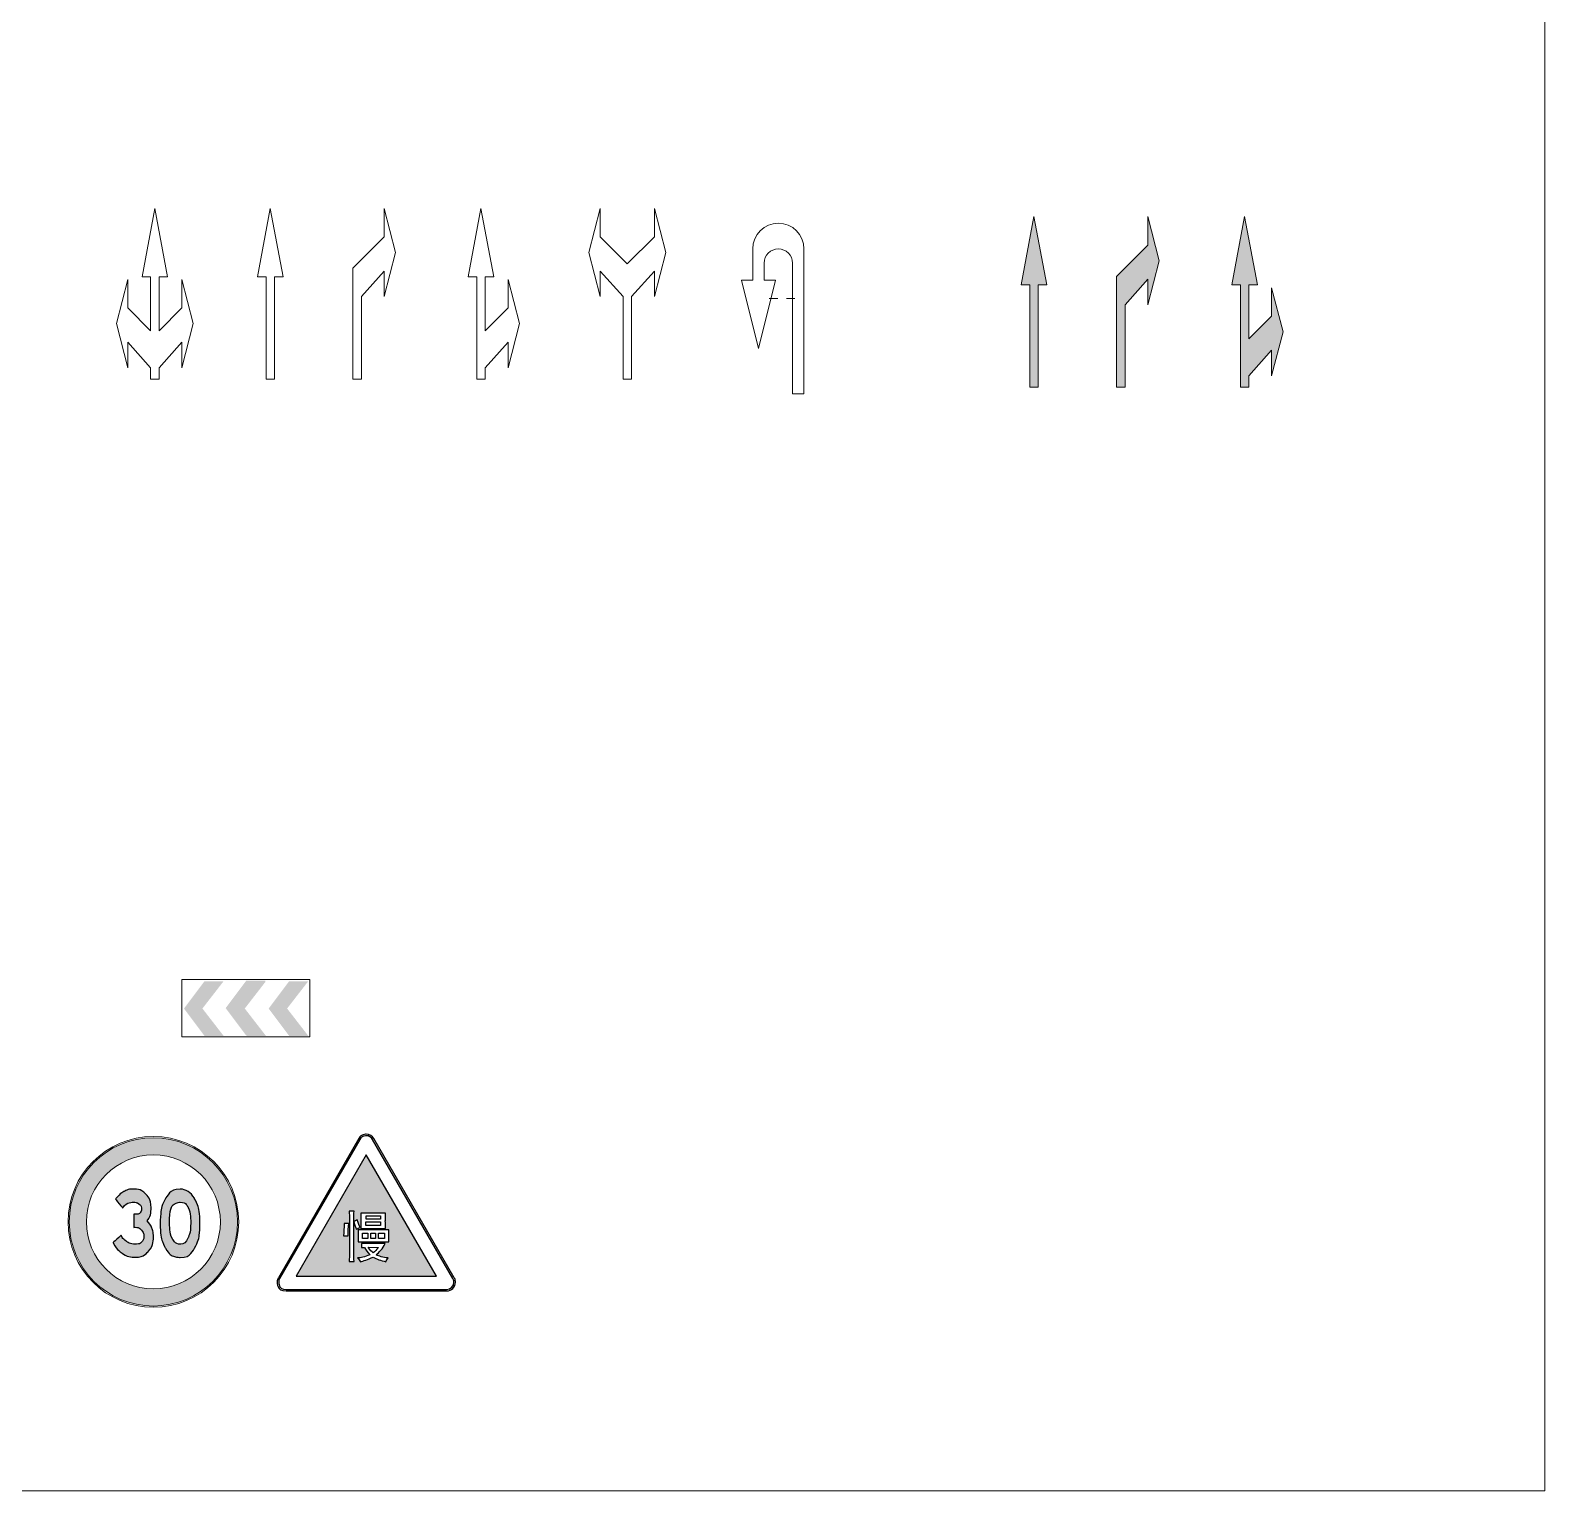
# Model space of a CAD drawing. Header units: millimetres. Extents: x 1182829 to 1183704, y -71582 to -71209.
# Drawn here: x 1182859.35 to 1182885.96, y -71572.09 to -71546.43 of the extents above; entities that cross this region are included whole.
import ezdxf

# ---------------------------------------------------------------- set-up
doc = ezdxf.new("R2010")
doc.units = ezdxf.units.MM
doc.layers.get('0').update_dxf_attribs({"lineweight": 9})
doc.layers.add('layer 1', color=7, linetype='Continuous')

msp = doc.modelspace()

# ---------------------------------------------------------------- hatches: boundary and pattern name
for color, points in [(0, [(1182877.057, -71550.901), (1182877.207, -71550.901), (1182876.982, -71549.701), (1182876.757, -71550.901), (1182876.907, -71550.901), (1182876.907, -71552.701), (1182877.057, -71552.701)]), (0, [(1182879.184, -71550.476), (1182878.984, -71549.701), (1182878.984, -71550.201), (1182878.434, -71550.751), (1182878.434, -71550.901), (1182878.434, -71551.051), (1182878.434, -71551.201), (1182878.434, -71551.351), (1182878.434, -71552.701), (1182878.584, -71552.701), (1182878.584, -71551.251), (1182878.984, -71550.801), (1182878.984, -71551.251)]), (0, [(1182880.684, -71549.701), (1182880.459, -71550.901), (1182880.609, -71550.901), (1182880.609, -71552.701), (1182880.759, -71552.701), (1182880.759, -71552.501), (1182881.159, -71552.05), (1182881.159, -71552.5), (1182881.359, -71551.725), (1182881.159, -71550.95), (1182881.159, -71551.45), (1182880.759, -71551.85), (1182880.759, -71550.901), (1182880.909, -71550.901)]), (5, [(1182862.743, -71563.138), (1182862.371, -71563.618), (1182862.743, -71564.098), (1182862.407, -71564.098), (1182862.047, -71563.618), (1182862.407, -71563.138)]), (5, [(1182863.139, -71564.091), (1182863.475, -71564.091), (1182863.103, -71563.611), (1182863.475, -71563.131), (1182863.139, -71563.131), (1182862.779, -71563.611)]), (5, [(1182863.151, -71564.098), (1182863.487, -71564.098), (1182863.115, -71563.618), (1182863.487, -71563.138), (1182863.151, -71563.138), (1182862.791, -71563.618)]), (5, [(1182863.895, -71564.098), (1182864.231, -71564.098), (1182863.859, -71563.618), (1182864.231, -71563.138), (1182863.895, -71563.138), (1182863.535, -71563.618)])]:
    msp.add_hatch(color=color).paths.add_polyline_path(points)
h = msp.add_hatch(color=1)
h.paths.add_polyline_path([(1182860.031, -71567.368, 1), (1182862.986, -71567.368, 1)])
h.paths.add_polyline_path([(1182860.331, -71567.368, -1), (1182862.686, -71567.368, -1)], flags=16)
h = msp.add_hatch(color=2)
edge = h.paths.add_edge_path()
edge.add_spline(control_points=[(1182866.483, -71568.323), (1182866.483, -71568.323), (1182865.251, -71566.189), (1182865.251, -71566.189)], knot_values=[0.333333, 0.333333, 0.333333, 0.333333, 0.666667, 0.666667, 0.666667, 0.666667], degree=3, periodic=0)
edge.add_spline(control_points=[(1182865.251, -71566.189), (1182865.251, -71566.189), (1182864.019, -71568.323), (1182864.019, -71568.323)], knot_values=[0.666667, 0.666667, 0.666667, 0.666667, 1, 1, 1, 1], degree=3, periodic=0)
edge.add_spline(control_points=[(1182864.019, -71568.323), (1182864.019, -71568.323), (1182866.483, -71568.323), (1182866.483, -71568.323)], knot_values=[0, 0, 0, 0, 0.333333, 0.333333, 0.333333, 0.333333], degree=3, periodic=0)
edge = h.paths.add_edge_path(flags=16)
edge.add_spline(control_points=[(1182864.85, -71567.61), (1182864.868, -71567.61), (1182864.908, -71567.61), (1182864.931, -71567.61)], knot_values=[0.75, 0.75, 0.75, 0.75, 1, 1, 1, 1], degree=3, periodic=0)
edge.add_spline(control_points=[(1182864.931, -71567.61), (1182864.931, -71567.537), (1182864.935, -71567.465), (1182864.942, -71567.394)], knot_values=[0, 0, 0, 0, 0.25, 0.25, 0.25, 0.25], degree=3, periodic=0)
edge.add_spline(control_points=[(1182864.942, -71567.394), (1182864.921, -71567.394), (1182864.882, -71567.394), (1182864.864, -71567.394)], knot_values=[0.25, 0.25, 0.25, 0.25, 0.5, 0.5, 0.5, 0.5], degree=3, periodic=0)
edge.add_spline(control_points=[(1182864.864, -71567.394), (1182864.861, -71567.473), (1182864.857, -71567.544), (1182864.85, -71567.61)], knot_values=[0.5, 0.5, 0.5, 0.5, 0.75, 0.75, 0.75, 0.75], degree=3, periodic=0)
edge = h.paths.add_edge_path(flags=16)
edge.add_spline(control_points=[(1182865.036, -71567.182), (1182865.036, -71567.182), (1182864.951, -71567.182), (1182864.951, -71567.182)], knot_values=[0.875, 0.875, 0.875, 0.875, 1, 1, 1, 1], degree=3, periodic=0)
edge.add_spline(control_points=[(1182864.951, -71567.182), (1182864.953, -71567.224), (1182864.954, -71567.271), (1182864.954, -71567.323)], knot_values=[0, 0, 0, 0, 0.125, 0.125, 0.125, 0.125], degree=3, periodic=0)
edge.add_spline(control_points=[(1182864.954, -71567.323), (1182864.954, -71567.323), (1182864.954, -71567.904), (1182864.954, -71567.904)], knot_values=[0.125, 0.125, 0.125, 0.125, 0.25, 0.25, 0.25, 0.25], degree=3, periodic=0)
edge.add_spline(control_points=[(1182864.954, -71567.904), (1182864.954, -71567.959), (1182864.953, -71568.013), (1182864.951, -71568.065)], knot_values=[0.25, 0.25, 0.25, 0.25, 0.375, 0.375, 0.375, 0.375], degree=3, periodic=0)
edge.add_spline(control_points=[(1182864.951, -71568.065), (1182864.951, -71568.065), (1182865.036, -71568.065), (1182865.036, -71568.065)], knot_values=[0.375, 0.375, 0.375, 0.375, 0.5, 0.5, 0.5, 0.5], degree=3, periodic=0)
edge.add_spline(control_points=[(1182865.036, -71568.065), (1182865.033, -71568.013), (1182865.032, -71567.959), (1182865.032, -71567.904)], knot_values=[0.5, 0.5, 0.5, 0.5, 0.625, 0.625, 0.625, 0.625], degree=3, periodic=0)
edge.add_spline(control_points=[(1182865.032, -71567.904), (1182865.032, -71567.904), (1182865.032, -71567.312), (1182865.032, -71567.312)], knot_values=[0.625, 0.625, 0.625, 0.625, 0.75, 0.75, 0.75, 0.75], degree=3, periodic=0)
edge.add_spline(control_points=[(1182865.032, -71567.312), (1182865.032, -71567.27), (1182865.033, -71567.227), (1182865.036, -71567.182)], knot_values=[0.75, 0.75, 0.75, 0.75, 0.875, 0.875, 0.875, 0.875], degree=3, periodic=0)
edge = h.paths.add_edge_path(flags=16)
edge.add_spline(control_points=[(1182865.091, -71567.331), (1182865.075, -71567.342), (1182865.045, -71567.354), (1182865.029, -71567.364)], knot_values=[0.75, 0.75, 0.75, 0.75, 1, 1, 1, 1], degree=3, periodic=0)
edge.add_spline(control_points=[(1182865.029, -71567.364), (1182865.052, -71567.425), (1182865.067, -71567.469), (1182865.074, -71567.498)], knot_values=[0, 0, 0, 0, 0.25, 0.25, 0.25, 0.25], degree=3, periodic=0)
edge.add_spline(control_points=[(1182865.074, -71567.498), (1182865.092, -71567.485), (1182865.124, -71567.474), (1182865.142, -71567.469)], knot_values=[0.25, 0.25, 0.25, 0.25, 0.5, 0.5, 0.5, 0.5], degree=3, periodic=0)
edge.add_spline(control_points=[(1182865.142, -71567.469), (1182865.131, -71567.442), (1182865.114, -71567.397), (1182865.091, -71567.331)], knot_values=[0.5, 0.5, 0.5, 0.5, 0.75, 0.75, 0.75, 0.75], degree=3, periodic=0)
edge = h.paths.add_edge_path(flags=16)
edge.add_spline(control_points=[(1182865.589, -71567.214), (1182865.589, -71567.214), (1182865.153, -71567.214), (1182865.153, -71567.214)], knot_values=[0.833333, 0.833333, 0.833333, 0.833333, 1, 1, 1, 1], degree=3, periodic=0)
edge.add_spline(control_points=[(1182865.153, -71567.214), (1182865.155, -71567.258), (1182865.156, -71567.299), (1182865.156, -71567.337), (1182865.156, -71567.337), (1182865.156, -71567.375), (1182865.155, -71567.437), (1182865.153, -71567.484)], knot_values=[0, 0, 0, 0, 0.166667, 0.166667, 0.166667, 0.166667, 0.333333, 0.333333, 0.333333, 0.333333], degree=3, periodic=0)
edge.add_spline(control_points=[(1182865.153, -71567.484), (1182865.153, -71567.484), (1182865.589, -71567.484), (1182865.589, -71567.484)], knot_values=[0.333333, 0.333333, 0.333333, 0.333333, 0.5, 0.5, 0.5, 0.5], degree=3, periodic=0)
edge.add_spline(control_points=[(1182865.589, -71567.484), (1182865.586, -71567.44), (1182865.585, -71567.382), (1182865.585, -71567.351), (1182865.585, -71567.351), (1182865.585, -71567.319), (1182865.586, -71567.274), (1182865.589, -71567.214)], knot_values=[0.5, 0.5, 0.5, 0.5, 0.666667, 0.666667, 0.666667, 0.666667, 0.833333, 0.833333, 0.833333, 0.833333], degree=3, periodic=0)
edge = h.paths.add_edge_path(flags=16)
edge.add_spline(control_points=[(1182865.647, -71567.507), (1182865.647, -71567.507), (1182865.107, -71567.507), (1182865.107, -71567.507)], knot_values=[0.5, 0.5, 0.5, 0.5, 0.666667, 0.666667, 0.666667, 0.666667], degree=3, periodic=0)
edge.add_spline(control_points=[(1182865.107, -71567.507), (1182865.109, -71567.538), (1182865.11, -71567.582), (1182865.11, -71567.612), (1182865.11, -71567.612), (1182865.11, -71567.642), (1182865.109, -71567.689), (1182865.107, -71567.72)], knot_values=[0.666667, 0.666667, 0.666667, 0.666667, 0.833333, 0.833333, 0.833333, 0.833333, 1, 1, 1, 1], degree=3, periodic=0)
edge.add_spline(control_points=[(1182865.107, -71567.72), (1182865.107, -71567.72), (1182865.647, -71567.72), (1182865.647, -71567.72)], knot_values=[0, 0, 0, 0, 0.166667, 0.166667, 0.166667, 0.166667], degree=3, periodic=0)
edge.add_spline(control_points=[(1182865.647, -71567.72), (1182865.645, -71567.691), (1182865.644, -71567.645), (1182865.644, -71567.614), (1182865.644, -71567.614), (1182865.644, -71567.582), (1182865.645, -71567.538), (1182865.647, -71567.507)], knot_values=[0.166667, 0.166667, 0.166667, 0.166667, 0.333333, 0.333333, 0.333333, 0.333333, 0.5, 0.5, 0.5, 0.5], degree=3, periodic=0)
edge = h.paths.add_edge_path(flags=16)
edge.add_spline(control_points=[(1182865.634, -71568.002), (1182865.54, -71567.992), (1182865.472, -71567.972), (1182865.424, -71567.948)], knot_values=[0.375, 0.375, 0.375, 0.375, 0.4375, 0.4375, 0.4375, 0.4375], degree=3, periodic=0)
edge.add_spline(control_points=[(1182865.424, -71567.948), (1182865.475, -71567.909), (1182865.538, -71567.834), (1182865.584, -71567.75)], knot_values=[0.4375, 0.4375, 0.4375, 0.4375, 0.5, 0.5, 0.5, 0.5], degree=3, periodic=0)
edge.add_spline(control_points=[(1182865.584, -71567.75), (1182865.584, -71567.75), (1182865.287, -71567.75), (1182865.287, -71567.75)], knot_values=[0.5, 0.5, 0.5, 0.5, 0.5625, 0.5625, 0.5625, 0.5625], degree=3, periodic=0)
edge.add_spline(control_points=[(1182865.287, -71567.75), (1182865.248, -71567.75), (1182865.208, -71567.749), (1182865.166, -71567.746)], knot_values=[0.5625, 0.5625, 0.5625, 0.5625, 0.625, 0.625, 0.625, 0.625], degree=3, periodic=0)
edge.add_spline(control_points=[(1182865.166, -71567.746), (1182865.166, -71567.746), (1182865.166, -71567.818), (1182865.166, -71567.818)], knot_values=[0.625, 0.625, 0.625, 0.625, 0.6875, 0.6875, 0.6875, 0.6875], degree=3, periodic=0)
edge.add_spline(control_points=[(1182865.166, -71567.818), (1182865.184, -71567.817), (1182865.201, -71567.816), (1182865.219, -71567.815)], knot_values=[0.6875, 0.6875, 0.6875, 0.6875, 0.714025, 0.714025, 0.714025, 0.714025], degree=3, periodic=0)
edge.add_spline(control_points=[(1182865.219, -71567.815), (1182865.24, -71567.862), (1182865.274, -71567.902), (1182865.315, -71567.944)], knot_values=[0.000484, 0.000484, 0.000484, 0.000484, 0.0625, 0.0625, 0.0625, 0.0625], degree=3, periodic=0)
edge.add_spline(control_points=[(1182865.315, -71567.944), (1182865.218, -71567.983), (1182865.15, -71568.005), (1182865.098, -71568.002)], knot_values=[0.0625, 0.0625, 0.0625, 0.0625, 0.125, 0.125, 0.125, 0.125], degree=3, periodic=0)
edge.add_spline(control_points=[(1182865.098, -71568.002), (1182865.12, -71568.026), (1182865.136, -71568.048), (1182865.146, -71568.069)], knot_values=[0.125, 0.125, 0.125, 0.125, 0.1875, 0.1875, 0.1875, 0.1875], degree=3, periodic=0)
edge.add_spline(control_points=[(1182865.146, -71568.069), (1182865.201, -71568.056), (1182865.275, -71568.028), (1182865.369, -71567.987)], knot_values=[0.1875, 0.1875, 0.1875, 0.1875, 0.25, 0.25, 0.25, 0.25], degree=3, periodic=0)
edge.add_spline(control_points=[(1182865.369, -71567.987), (1182865.431, -71568.021), (1182865.507, -71568.048), (1182865.596, -71568.069)], knot_values=[0.25, 0.25, 0.25, 0.25, 0.3125, 0.3125, 0.3125, 0.3125], degree=3, periodic=0)
edge.add_spline(control_points=[(1182865.596, -71568.069), (1182865.603, -71568.045), (1182865.616, -71568.023), (1182865.634, -71568.002)], knot_values=[0.3125, 0.3125, 0.3125, 0.3125, 0.375, 0.375, 0.375, 0.375], degree=3, periodic=0)
h = msp.add_hatch(color=256)
edge = h.paths.add_edge_path(flags=16)
edge.add_spline(control_points=[(1182861.99, -71567.76), (1182862.042, -71567.76), (1182862.084, -71567.725), (1182862.116, -71567.656), (1182862.116, -71567.656), (1182862.149, -71567.587), (1182862.165, -71567.494), (1182862.165, -71567.377), (1182862.165, -71567.377), (1182862.165, -71567.26), (1182862.15, -71567.172), (1182862.121, -71567.112), (1182862.121, -71567.112), (1182862.091, -71567.053), (1182862.044, -71567.023), (1182861.981, -71567.023), (1182861.981, -71567.023), (1182861.856, -71567.023), (1182861.794, -71567.147), (1182861.794, -71567.395), (1182861.794, -71567.395), (1182861.794, -71567.513), (1182861.81, -71567.603), (1182861.844, -71567.666), (1182861.844, -71567.666), (1182861.878, -71567.729), (1182861.927, -71567.76), (1182861.99, -71567.76)], knot_values=[0, 0, 0, 0, 0.142857, 0.142857, 0.142857, 0.142857, 0.285714, 0.285714, 0.285714, 0.285714, 0.428571, 0.428571, 0.428571, 0.428571, 0.571429, 0.571429, 0.571429, 0.571429, 0.714286, 0.714286, 0.714286, 0.714286, 0.857143, 0.857143, 0.857143, 0.857143, 1, 1, 1, 1], degree=3, periodic=0)
edge = h.paths.add_edge_path()
edge.add_spline(control_points=[(1182861.982, -71566.792), (1182862.081, -71566.792), (1182862.163, -71566.845), (1182862.229, -71566.953), (1182862.229, -71566.953), (1182862.294, -71567.061), (1182862.327, -71567.207), (1182862.327, -71567.392), (1182862.327, -71567.392), (1182862.327, -71567.576), (1182862.296, -71567.722), (1182862.234, -71567.83), (1182862.234, -71567.83), (1182862.172, -71567.938), (1182862.088, -71567.992), (1182861.98, -71567.992), (1182861.98, -71567.992), (1182861.872, -71567.992), (1182861.787, -71567.938), (1182861.724, -71567.832), (1182861.724, -71567.832), (1182861.661, -71567.725), (1182861.63, -71567.579), (1182861.63, -71567.394), (1182861.63, -71567.394), (1182861.63, -71567.209), (1182861.661, -71567.063), (1182861.724, -71566.954), (1182861.724, -71566.954), (1182861.787, -71566.846), (1182861.873, -71566.792), (1182861.982, -71566.792)], knot_values=[0, 0, 0, 0, 0.125, 0.125, 0.125, 0.125, 0.25, 0.25, 0.25, 0.25, 0.375, 0.375, 0.375, 0.375, 0.5, 0.5, 0.5, 0.5, 0.625, 0.625, 0.625, 0.625, 0.75, 0.75, 0.75, 0.75, 0.875, 0.875, 0.875, 0.875, 1, 1, 1, 1], degree=3, periodic=0)
edge = h.paths.add_edge_path()
edge.add_spline(control_points=[(1182861.4, -71567.349), (1182861.437, -71567.388), (1182861.465, -71567.431), (1182861.483, -71567.477), (1182861.483, -71567.477), (1182861.501, -71567.524), (1182861.51, -71567.579), (1182861.51, -71567.645), (1182861.51, -71567.645), (1182861.51, -71567.738), (1182861.48, -71567.818), (1182861.42, -71567.887), (1182861.42, -71567.887), (1182861.36, -71567.956), (1182861.281, -71567.99), (1182861.183, -71567.99), (1182861.183, -71567.99), (1182861.108, -71567.99), (1182861.036, -71567.967), (1182860.967, -71567.922), (1182860.967, -71567.922), (1182860.899, -71567.877), (1182860.843, -71567.815), (1182860.8, -71567.735), (1182860.8, -71567.735), (1182860.8, -71567.735), (1182860.941, -71567.602), (1182860.941, -71567.602), (1182860.941, -71567.602), (1182860.959, -71567.644), (1182860.992, -71567.68), (1182861.038, -71567.712), (1182861.038, -71567.712), (1182861.085, -71567.743), (1182861.137, -71567.759), (1182861.195, -71567.759), (1182861.195, -71567.759), (1182861.252, -71567.759), (1182861.292, -71567.744), (1182861.312, -71567.714), (1182861.312, -71567.714), (1182861.333, -71567.685), (1182861.343, -71567.655), (1182861.343, -71567.623), (1182861.343, -71567.623), (1182861.343, -71567.584), (1182861.328, -71567.547), (1182861.3, -71567.513), (1182861.3, -71567.513), (1182861.271, -71567.479), (1182861.235, -71567.463), (1182861.192, -71567.463), (1182861.192, -71567.463), (1182861.183, -71567.463), (1182861.174, -71567.463), (1182861.165, -71567.464), (1182861.165, -71567.464), (1182861.165, -71567.464), (1182861.165, -71567.231), (1182861.165, -71567.231), (1182861.165, -71567.231), (1182861.165, -71567.231), (1182861.237, -71567.231), (1182861.237, -71567.231), (1182861.237, -71567.231), (1182861.253, -71567.231), (1182861.267, -71567.221), (1182861.281, -71567.202), (1182861.281, -71567.202), (1182861.294, -71567.182), (1182861.3, -71567.158), (1182861.3, -71567.128), (1182861.3, -71567.128), (1182861.3, -71567.099), (1182861.287, -71567.074), (1182861.261, -71567.054), (1182861.261, -71567.054), (1182861.235, -71567.033), (1182861.201, -71567.023), (1182861.159, -71567.023), (1182861.159, -71567.023), (1182861.08, -71567.023), (1182861.017, -71567.056), (1182860.97, -71567.121), (1182860.97, -71567.121), (1182860.97, -71567.121), (1182860.844, -71566.97), (1182860.844, -71566.97), (1182860.844, -71566.97), (1182860.886, -71566.912), (1182860.935, -71566.867), (1182860.99, -71566.836), (1182860.99, -71566.836), (1182861.045, -71566.805), (1182861.102, -71566.79), (1182861.161, -71566.79), (1182861.161, -71566.79), (1182861.249, -71566.79), (1182861.322, -71566.822), (1182861.381, -71566.885), (1182861.381, -71566.885), (1182861.44, -71566.948), (1182861.469, -71567.028), (1182861.469, -71567.122), (1182861.469, -71567.122), (1182861.469, -71567.217), (1182861.446, -71567.293), (1182861.4, -71567.349)], knot_values=[0, 0, 0, 0, 0.037037, 0.037037, 0.037037, 0.037037, 0.074074, 0.074074, 0.074074, 0.074074, 0.111111, 0.111111, 0.111111, 0.111111, 0.148148, 0.148148, 0.148148, 0.148148, 0.185185, 0.185185, 0.185185, 0.185185, 0.222222, 0.222222, 0.222222, 0.222222, 0.259259, 0.259259, 0.259259, 0.259259, 0.296296, 0.296296, 0.296296, 0.296296, 0.333333, 0.333333, 0.333333, 0.333333, 0.37037, 0.37037, 0.37037, 0.37037, 0.407407, 0.407407, 0.407407, 0.407407, 0.444444, 0.444444, 0.444444, 0.444444, 0.481481, 0.481481, 0.481481, 0.481481, 0.518519, 0.518519, 0.518519, 0.518519, 0.555556, 0.555556, 0.555556, 0.555556, 0.592593, 0.592593, 0.592593, 0.592593, 0.62963, 0.62963, 0.62963, 0.62963, 0.666667, 0.666667, 0.666667, 0.666667, 0.703704, 0.703704, 0.703704, 0.703704, 0.740741, 0.740741, 0.740741, 0.740741, 0.777778, 0.777778, 0.777778, 0.777778, 0.814815, 0.814815, 0.814815, 0.814815, 0.851852, 0.851852, 0.851852, 0.851852, 0.888889, 0.888889, 0.888889, 0.888889, 0.925926, 0.925926, 0.925926, 0.925926, 0.962963, 0.962963, 0.962963, 0.962963, 1, 1, 1, 1], degree=3, periodic=0)

# ---------------------------------------------------------------- linework, layer by layer
msp.add_line((1182865.29, -71567.814), (1182865.283, -71567.814))
for points in [[(1182828.832, -71520.76), (1182885.957, -71520.76), (1182885.957, -71572.092), (1182828.832, -71572.092)], [(1182861.46, -71552.557), (1182861.46, -71552.357), (1182861.06, -71551.906), (1182861.06, -71552.356), (1182860.86, -71551.581), (1182861.06, -71550.806), (1182861.06, -71551.306), (1182861.46, -71551.706), (1182861.46, -71550.757), (1182861.31, -71550.757), (1182861.535, -71549.557), (1182861.535, -71549.557), (1182861.535, -71549.557), (1182861.76, -71550.757), (1182861.61, -71550.757), (1182861.61, -71551.706), (1182862.01, -71551.306), (1182862.01, -71550.806), (1182862.21, -71551.581), (1182862.01, -71552.356), (1182862.01, -71551.906), (1182861.61, -71552.357), (1182861.61, -71552.557)], [(1182863.339, -71550.757), (1182863.564, -71549.557), (1182863.789, -71550.757), (1182863.639, -71550.757), (1182863.639, -71552.557), (1182863.489, -71552.557), (1182863.489, -71550.757)], [(1182869.912, -71552.557), (1182869.912, -71551.107), (1182870.312, -71550.657), (1182870.312, -71551.107), (1182870.512, -71550.332), (1182870.312, -71549.557), (1182870.312, -71550.057), (1182869.837, -71550.532), (1182869.362, -71550.057), (1182869.362, -71549.557), (1182869.162, -71550.332), (1182869.362, -71551.107), (1182869.362, -71550.657), (1182869.762, -71551.107), (1182869.762, -71552.557)], [(1182876.757, -71550.901), (1182876.982, -71549.701), (1182877.207, -71550.901), (1182877.057, -71550.901), (1182877.057, -71552.701), (1182876.907, -71552.701), (1182876.907, -71550.901)], [(1182865.016, -71550.757), (1182865.016, -71550.607)], [(1182878.434, -71550.901), (1182878.434, -71550.751)]]:
    msp.add_lwpolyline(points, close=True)
for points in [[(1182865.566, -71549.557), (1182865.566, -71550.057), (1182865.016, -71550.607), (1182865.016, -71551.207), (1182865.016, -71552.557), (1182865.166, -71552.557), (1182865.166, -71551.107), (1182865.566, -71550.657), (1182865.566, -71551.107), (1182865.766, -71550.332), (1182865.566, -71549.557), (1182865.566, -71550.057)], [(1182867.741, -71552.356), (1182867.741, -71551.906), (1182867.741, -71552.356), (1182867.941, -71551.581), (1182867.741, -71550.806), (1182867.741, -71551.306), (1182867.341, -71551.706), (1182867.341, -71550.757), (1182867.491, -71550.757), (1182867.266, -71549.557), (1182867.041, -71550.757), (1182867.191, -71550.757), (1182867.191, -71552.557), (1182867.341, -71552.557), (1182867.341, -71552.357), (1182867.741, -71551.906)], [(1182878.984, -71549.701), (1182878.984, -71550.201), (1182878.434, -71550.751), (1182878.434, -71551.351), (1182878.434, -71552.701), (1182878.584, -71552.701), (1182878.584, -71551.251), (1182878.984, -71550.801), (1182878.984, -71551.251), (1182879.184, -71550.476), (1182878.984, -71549.701), (1182878.984, -71550.201)], [(1182881.159, -71552.5), (1182881.159, -71552.05), (1182881.159, -71552.5), (1182881.359, -71551.725), (1182881.159, -71550.95), (1182881.159, -71551.45), (1182880.759, -71551.85), (1182880.759, -71550.901), (1182880.909, -71550.901), (1182880.684, -71549.701), (1182880.459, -71550.901), (1182880.609, -71550.901), (1182880.609, -71552.701), (1182880.759, -71552.701), (1182880.759, -71552.501), (1182881.159, -71552.05)], [(1182865.566, -71550.657), (1182865.566, -71551.107)], [(1182863.339, -71550.757), (1182863.489, -71550.757)], [(1182863.639, -71550.757), (1182863.789, -71550.757)], [(1182865.016, -71550.757), (1182865.016, -71550.907), (1182865.016, -71551.057)], [(1182867.041, -71550.757), (1182867.191, -71550.757)], [(1182867.341, -71550.757), (1182867.491, -71550.757)], [(1182867.741, -71550.806), (1182867.741, -71551.306)], [(1182878.434, -71550.901), (1182878.434, -71551.051), (1182878.434, -71551.201)], [(1182878.984, -71550.801), (1182878.984, -71551.251)], [(1182880.459, -71550.901), (1182880.609, -71550.901)], [(1182880.759, -71550.901), (1182880.909, -71550.901)], [(1182881.159, -71550.95), (1182881.159, -71551.45)], [(1182872.332, -71551.14), (1182872.482, -71551.14)], [(1182872.632, -71551.14), (1182872.782, -71551.14)]]:
    msp.add_lwpolyline(points)
msp.add_lwpolyline([(1182872.041, -71550.268, -1), (1182872.941, -71550.268), (1182872.941, -71552.818), (1182872.741, -71552.818), (1182872.741, -71550.518, 1), (1182872.241, -71550.518), (1182872.241, -71550.818), (1182872.441, -71550.818), (1182872.141, -71552.018), (1182871.841, -71550.818), (1182872.041, -71550.818)], format="xyb", close=True)
at = {"color": 0}
msp.add_lwpolyline([(1182864.259, -71563.109), (1182862.009, -71563.109), (1182862.009, -71564.117), (1182864.259, -71564.117)], close=True, dxfattribs=at)
msp.add_circle((1182861.509, -71567.368), 1.5)
at = {"color": 1}
for radius in [1.478, 1.177]:
    msp.add_circle((1182861.509, -71567.368), radius, dxfattribs=at)
at = {"layer": 'layer 1'}
for points in [[(1182865.117, -71565.905), (1182865.117, -71565.905), (1182863.706, -71568.349), (1182863.706, -71568.349)], [(1182866.796, -71568.349), (1182866.796, -71568.349), (1182865.385, -71565.905), (1182865.385, -71565.905)], [(1182865.139, -71565.918), (1182865.139, -71565.918), (1182863.728, -71568.362), (1182863.728, -71568.362)], [(1182866.774, -71568.362), (1182866.774, -71568.362), (1182865.362, -71565.918), (1182865.362, -71565.918)], [(1182865.251, -71566.189), (1182865.251, -71566.189), (1182864.019, -71568.323), (1182864.019, -71568.323)], [(1182866.483, -71568.323), (1182866.483, -71568.323), (1182865.251, -71566.189), (1182865.251, -71566.189)], [(1182864.951, -71567.182), (1182864.953, -71567.224), (1182864.954, -71567.271), (1182864.954, -71567.323)], [(1182865.036, -71567.182), (1182865.036, -71567.182), (1182864.951, -71567.182), (1182864.951, -71567.182)], [(1182865.032, -71567.312), (1182865.032, -71567.27), (1182865.033, -71567.227), (1182865.036, -71567.182)], [(1182865.589, -71567.214), (1182865.589, -71567.214), (1182865.153, -71567.214), (1182865.153, -71567.214)], [(1182864.864, -71567.394), (1182864.861, -71567.473), (1182864.857, -71567.544), (1182864.85, -71567.61)], [(1182864.942, -71567.394), (1182864.921, -71567.394), (1182864.882, -71567.394), (1182864.864, -71567.394)], [(1182864.931, -71567.61), (1182864.931, -71567.537), (1182864.935, -71567.465), (1182864.942, -71567.394)], [(1182864.954, -71567.323), (1182864.954, -71567.323), (1182864.954, -71567.904), (1182864.954, -71567.904)], [(1182865.091, -71567.331), (1182865.075, -71567.342), (1182865.045, -71567.354), (1182865.029, -71567.364)], [(1182865.029, -71567.364), (1182865.052, -71567.425), (1182865.067, -71567.469), (1182865.074, -71567.498)], [(1182865.032, -71567.904), (1182865.032, -71567.904), (1182865.032, -71567.312), (1182865.032, -71567.312)], [(1182865.074, -71567.498), (1182865.092, -71567.485), (1182865.124, -71567.474), (1182865.142, -71567.469)], [(1182865.142, -71567.469), (1182865.131, -71567.442), (1182865.114, -71567.397), (1182865.091, -71567.331)], [(1182865.647, -71567.507), (1182865.647, -71567.507), (1182865.107, -71567.507), (1182865.107, -71567.507)], [(1182865.153, -71567.484), (1182865.153, -71567.484), (1182865.589, -71567.484), (1182865.589, -71567.484)], [(1182865.242, -71567.367), (1182865.242, -71567.367), (1182865.499, -71567.367), (1182865.499, -71567.367)], [(1182865.242, -71567.429), (1182865.242, -71567.429), (1182865.242, -71567.367), (1182865.242, -71567.367)], [(1182865.499, -71567.429), (1182865.499, -71567.429), (1182865.242, -71567.429), (1182865.242, -71567.429)], [(1182865.246, -71567.261), (1182865.246, -71567.261), (1182865.501, -71567.261), (1182865.501, -71567.261)], [(1182865.246, -71567.319), (1182865.246, -71567.319), (1182865.246, -71567.261), (1182865.246, -71567.261)], [(1182865.501, -71567.319), (1182865.501, -71567.319), (1182865.246, -71567.319), (1182865.246, -71567.319)], [(1182865.499, -71567.367), (1182865.499, -71567.367), (1182865.499, -71567.429), (1182865.499, -71567.429)], [(1182865.501, -71567.261), (1182865.501, -71567.261), (1182865.501, -71567.319), (1182865.501, -71567.319)], [(1182864.85, -71567.61), (1182864.868, -71567.61), (1182864.908, -71567.61), (1182864.931, -71567.61)], [(1182865.107, -71567.72), (1182865.107, -71567.72), (1182865.647, -71567.72), (1182865.647, -71567.72)], [(1182865.287, -71567.75), (1182865.248, -71567.75), (1182865.208, -71567.749), (1182865.166, -71567.746)], [(1182865.166, -71567.746), (1182865.166, -71567.746), (1182865.166, -71567.818), (1182865.166, -71567.818)], [(1182865.184, -71567.567), (1182865.184, -71567.567), (1182865.28, -71567.567), (1182865.28, -71567.567)], [(1182865.184, -71567.657), (1182865.184, -71567.657), (1182865.184, -71567.567), (1182865.184, -71567.567)], [(1182865.28, -71567.657), (1182865.28, -71567.657), (1182865.184, -71567.657), (1182865.184, -71567.657)], [(1182865.28, -71567.567), (1182865.28, -71567.567), (1182865.28, -71567.657), (1182865.28, -71567.657)], [(1182865.584, -71567.75), (1182865.584, -71567.75), (1182865.287, -71567.75), (1182865.287, -71567.75)], [(1182865.331, -71567.567), (1182865.331, -71567.567), (1182865.414, -71567.567), (1182865.414, -71567.567)], [(1182865.331, -71567.657), (1182865.331, -71567.657), (1182865.331, -71567.567), (1182865.331, -71567.567)], [(1182865.414, -71567.657), (1182865.414, -71567.657), (1182865.331, -71567.657), (1182865.331, -71567.657)], [(1182865.414, -71567.567), (1182865.414, -71567.567), (1182865.414, -71567.657), (1182865.414, -71567.657)], [(1182865.424, -71567.948), (1182865.475, -71567.909), (1182865.538, -71567.834), (1182865.584, -71567.75)], [(1182865.466, -71567.567), (1182865.466, -71567.567), (1182865.569, -71567.567), (1182865.569, -71567.567)], [(1182865.466, -71567.657), (1182865.466, -71567.657), (1182865.466, -71567.567), (1182865.466, -71567.567)], [(1182865.569, -71567.657), (1182865.569, -71567.657), (1182865.466, -71567.657), (1182865.466, -71567.657)], [(1182865.569, -71567.567), (1182865.569, -71567.567), (1182865.569, -71567.657), (1182865.569, -71567.657)], [(1182864.954, -71567.904), (1182864.954, -71567.959), (1182864.953, -71568.013), (1182864.951, -71568.065)], [(1182865.036, -71568.065), (1182865.033, -71568.013), (1182865.032, -71567.959), (1182865.032, -71567.904)], [(1182865.315, -71567.944), (1182865.218, -71567.983), (1182865.15, -71568.005), (1182865.098, -71568.002)], [(1182865.098, -71568.002), (1182865.12, -71568.026), (1182865.136, -71568.048), (1182865.146, -71568.069)], [(1182865.146, -71568.069), (1182865.201, -71568.056), (1182865.275, -71568.028), (1182865.369, -71567.987)], [(1182865.166, -71567.818), (1182865.184, -71567.817), (1182865.201, -71567.816), (1182865.219, -71567.815)], [(1182865.219, -71567.815), (1182865.24, -71567.862), (1182865.274, -71567.902), (1182865.315, -71567.944)], [(1182865.37, -71567.91), (1182865.347, -71567.894), (1182865.32, -71567.869), (1182865.283, -71567.814)], [(1182865.29, -71567.814), (1182865.29, -71567.814), (1182865.463, -71567.816), (1182865.463, -71567.816)], [(1182865.369, -71567.987), (1182865.431, -71568.021), (1182865.507, -71568.048), (1182865.596, -71568.069)], [(1182865.463, -71567.816), (1182865.428, -71567.863), (1182865.404, -71567.886), (1182865.37, -71567.91)], [(1182865.634, -71568.002), (1182865.54, -71567.992), (1182865.472, -71567.972), (1182865.424, -71567.948)], [(1182865.596, -71568.069), (1182865.603, -71568.045), (1182865.616, -71568.023), (1182865.634, -71568.002)], [(1182864.951, -71568.065), (1182864.951, -71568.065), (1182865.036, -71568.065), (1182865.036, -71568.065)], [(1182863.84, -71568.555), (1182863.84, -71568.555), (1182866.662, -71568.555), (1182866.662, -71568.555)], [(1182864.019, -71568.323), (1182864.019, -71568.323), (1182866.483, -71568.323), (1182866.483, -71568.323)], [(1182863.84, -71568.581), (1182863.84, -71568.581), (1182866.662, -71568.581), (1182866.662, -71568.581)]]:
    msp.add_open_spline(points, degree=3, dxfattribs=at)
for points, knots in [([(1182865.385, -71565.905), (1182865.357, -71565.857), (1182865.306, -71565.828), (1182865.251, -71565.828), (1182865.251, -71565.828), (1182865.195, -71565.828), (1182865.144, -71565.857), (1182865.117, -71565.905)], [0.4444444, 0.4444444, 0.4444444, 0.4444444, 0.5555556, 0.5555556, 0.5555556, 0.6111111, 0.6666667, 0.6666667, 0.6666667, 0.6666667]), ([(1182865.362, -71565.918), (1182865.34, -71565.878), (1182865.297, -71565.853), (1182865.251, -71565.853), (1182865.251, -71565.853), (1182865.205, -71565.853), (1182865.162, -71565.878), (1182865.139, -71565.918)], [0.4444444, 0.4444444, 0.4444444, 0.4444444, 0.5555556, 0.5555556, 0.5555556, 0.6111111, 0.6666667, 0.6666667, 0.6666667, 0.6666667]), ([(1182861.4, -71567.349), (1182861.437, -71567.388), (1182861.465, -71567.431), (1182861.483, -71567.477), (1182861.483, -71567.477), (1182861.501, -71567.524), (1182861.51, -71567.579), (1182861.51, -71567.645), (1182861.51, -71567.645), (1182861.51, -71567.738), (1182861.48, -71567.818), (1182861.42, -71567.887), (1182861.42, -71567.887), (1182861.36, -71567.956), (1182861.281, -71567.99), (1182861.183, -71567.99), (1182861.183, -71567.99), (1182861.108, -71567.99), (1182861.036, -71567.967), (1182860.967, -71567.922), (1182860.967, -71567.922), (1182860.899, -71567.877), (1182860.843, -71567.815), (1182860.8, -71567.735), (1182860.8, -71567.735), (1182860.8, -71567.735), (1182860.941, -71567.602), (1182860.941, -71567.602), (1182860.941, -71567.602), (1182860.959, -71567.644), (1182860.992, -71567.68), (1182861.038, -71567.712), (1182861.038, -71567.712), (1182861.085, -71567.743), (1182861.137, -71567.759), (1182861.195, -71567.759), (1182861.195, -71567.759), (1182861.252, -71567.759), (1182861.292, -71567.744), (1182861.312, -71567.714), (1182861.312, -71567.714), (1182861.333, -71567.685), (1182861.343, -71567.655), (1182861.343, -71567.623), (1182861.343, -71567.623), (1182861.343, -71567.584), (1182861.328, -71567.547), (1182861.3, -71567.513), (1182861.3, -71567.513), (1182861.271, -71567.479), (1182861.235, -71567.463), (1182861.192, -71567.463), (1182861.192, -71567.463), (1182861.183, -71567.463), (1182861.174, -71567.463), (1182861.165, -71567.464), (1182861.165, -71567.464), (1182861.165, -71567.464), (1182861.165, -71567.231), (1182861.165, -71567.231), (1182861.165, -71567.231), (1182861.165, -71567.231), (1182861.237, -71567.231), (1182861.237, -71567.231), (1182861.237, -71567.231), (1182861.253, -71567.231), (1182861.267, -71567.221), (1182861.281, -71567.202), (1182861.281, -71567.202), (1182861.294, -71567.182), (1182861.3, -71567.158), (1182861.3, -71567.128), (1182861.3, -71567.128), (1182861.3, -71567.099), (1182861.287, -71567.074), (1182861.261, -71567.054), (1182861.261, -71567.054), (1182861.235, -71567.033), (1182861.201, -71567.023), (1182861.159, -71567.023), (1182861.159, -71567.023), (1182861.08, -71567.023), (1182861.017, -71567.056), (1182860.97, -71567.121), (1182860.97, -71567.121), (1182860.97, -71567.121), (1182860.844, -71566.97), (1182860.844, -71566.97), (1182860.844, -71566.97), (1182860.886, -71566.912), (1182860.935, -71566.867), (1182860.99, -71566.836), (1182860.99, -71566.836), (1182861.045, -71566.805), (1182861.102, -71566.79), (1182861.161, -71566.79), (1182861.161, -71566.79), (1182861.249, -71566.79), (1182861.322, -71566.822), (1182861.381, -71566.885), (1182861.381, -71566.885), (1182861.44, -71566.948), (1182861.469, -71567.028), (1182861.469, -71567.122), (1182861.469, -71567.122), (1182861.469, -71567.217), (1182861.446, -71567.293), (1182861.4, -71567.349)], [0, 0, 0, 0, 0.037037, 0.037037, 0.037037, 0.055556, 0.074074, 0.074074, 0.074074, 0.092593, 0.111111, 0.111111, 0.111111, 0.12963, 0.148148, 0.148148, 0.148148, 0.166667, 0.185185, 0.185185, 0.185185, 0.203704, 0.222222, 0.222222, 0.222222, 0.240741, 0.259259, 0.259259, 0.259259, 0.277778, 0.296296, 0.296296, 0.296296, 0.314815, 0.333333, 0.333333, 0.333333, 0.351852, 0.37037, 0.37037, 0.37037, 0.388889, 0.407407, 0.407407, 0.407407, 0.425926, 0.444444, 0.444444, 0.444444, 0.462963, 0.481481, 0.481481, 0.481481, 0.5, 0.518519, 0.518519, 0.518519, 0.537037, 0.555556, 0.555556, 0.555556, 0.574074, 0.592593, 0.592593, 0.592593, 0.611111, 0.62963, 0.62963, 0.62963, 0.648148, 0.666667, 0.666667, 0.666667, 0.685185, 0.703704, 0.703704, 0.703704, 0.722222, 0.740741, 0.740741, 0.740741, 0.759259, 0.777778, 0.777778, 0.777778, 0.796296, 0.814815, 0.814815, 0.814815, 0.833333, 0.851852, 0.851852, 0.851852, 0.87037, 0.888889, 0.888889, 0.888889, 0.907407, 0.925926, 0.925926, 0.925926, 0.944444, 0.962963, 0.962963, 0.962963, 0.981481, 1, 1, 1, 1]), ([(1182861.982, -71566.792), (1182862.081, -71566.792), (1182862.163, -71566.845), (1182862.229, -71566.953), (1182862.229, -71566.953), (1182862.294, -71567.061), (1182862.327, -71567.207), (1182862.327, -71567.392), (1182862.327, -71567.392), (1182862.327, -71567.576), (1182862.296, -71567.722), (1182862.234, -71567.83), (1182862.234, -71567.83), (1182862.172, -71567.938), (1182862.088, -71567.992), (1182861.98, -71567.992), (1182861.98, -71567.992), (1182861.872, -71567.992), (1182861.787, -71567.938), (1182861.724, -71567.832), (1182861.724, -71567.832), (1182861.661, -71567.725), (1182861.63, -71567.579), (1182861.63, -71567.394), (1182861.63, -71567.394), (1182861.63, -71567.209), (1182861.661, -71567.063), (1182861.724, -71566.954), (1182861.724, -71566.954), (1182861.787, -71566.846), (1182861.873, -71566.792), (1182861.982, -71566.792)], [0, 0, 0, 0, 0.125, 0.125, 0.125, 0.1875, 0.25, 0.25, 0.25, 0.3125, 0.375, 0.375, 0.375, 0.4375, 0.5, 0.5, 0.5, 0.5625, 0.625, 0.625, 0.625, 0.6875, 0.75, 0.75, 0.75, 0.8125, 0.875, 0.875, 0.875, 0.9375, 1, 1, 1, 1]), ([(1182861.99, -71567.76), (1182862.042, -71567.76), (1182862.084, -71567.725), (1182862.116, -71567.656), (1182862.116, -71567.656), (1182862.149, -71567.587), (1182862.165, -71567.494), (1182862.165, -71567.377), (1182862.165, -71567.377), (1182862.165, -71567.26), (1182862.15, -71567.172), (1182862.121, -71567.112), (1182862.121, -71567.112), (1182862.091, -71567.053), (1182862.044, -71567.023), (1182861.981, -71567.023), (1182861.981, -71567.023), (1182861.856, -71567.023), (1182861.794, -71567.147), (1182861.794, -71567.395), (1182861.794, -71567.395), (1182861.794, -71567.513), (1182861.81, -71567.603), (1182861.844, -71567.666), (1182861.844, -71567.666), (1182861.878, -71567.729), (1182861.927, -71567.76), (1182861.99, -71567.76)], [0, 0, 0, 0, 0.142857, 0.142857, 0.142857, 0.214286, 0.285714, 0.285714, 0.285714, 0.357143, 0.428571, 0.428571, 0.428571, 0.5, 0.571429, 0.571429, 0.571429, 0.642857, 0.714286, 0.714286, 0.714286, 0.785714, 0.857143, 0.857143, 0.857143, 0.928571, 1, 1, 1, 1]), ([(1182865.153, -71567.214), (1182865.155, -71567.258), (1182865.156, -71567.299), (1182865.156, -71567.337), (1182865.156, -71567.337), (1182865.156, -71567.375), (1182865.155, -71567.437), (1182865.153, -71567.484)], [0, 0, 0, 0, 0.1666667, 0.1666667, 0.1666667, 0.25, 0.3333333, 0.3333333, 0.3333333, 0.3333333]), ([(1182865.589, -71567.484), (1182865.586, -71567.44), (1182865.585, -71567.382), (1182865.585, -71567.351), (1182865.585, -71567.351), (1182865.585, -71567.319), (1182865.586, -71567.274), (1182865.589, -71567.214)], [0.5, 0.5, 0.5, 0.5, 0.6666667, 0.6666667, 0.6666667, 0.75, 0.8333333, 0.8333333, 0.8333333, 0.8333333]), ([(1182865.107, -71567.507), (1182865.109, -71567.538), (1182865.11, -71567.582), (1182865.11, -71567.612), (1182865.11, -71567.612), (1182865.11, -71567.642), (1182865.109, -71567.689), (1182865.107, -71567.72)], [0.6666667, 0.6666667, 0.6666667, 0.6666667, 0.8333333, 0.8333333, 0.8333333, 0.9166667, 1, 1, 1, 1]), ([(1182865.647, -71567.72), (1182865.645, -71567.691), (1182865.644, -71567.645), (1182865.644, -71567.614), (1182865.644, -71567.614), (1182865.644, -71567.582), (1182865.645, -71567.538), (1182865.647, -71567.507)], [0.1666667, 0.1666667, 0.1666667, 0.1666667, 0.3333333, 0.3333333, 0.3333333, 0.4166667, 0.5, 0.5, 0.5, 0.5]), ([(1182863.706, -71568.349), (1182863.692, -71568.372), (1182863.685, -71568.399), (1182863.685, -71568.426), (1182863.685, -71568.426), (1182863.685, -71568.512), (1182863.754, -71568.581), (1182863.84, -71568.581)], [0.7777778, 0.7777778, 0.7777778, 0.7777778, 0.8888889, 0.8888889, 0.8888889, 0.9444444, 1, 1, 1, 1]), ([(1182863.728, -71568.362), (1182863.716, -71568.381), (1182863.711, -71568.403), (1182863.711, -71568.426), (1182863.711, -71568.426), (1182863.711, -71568.497), (1182863.769, -71568.555), (1182863.84, -71568.555)], [0.7777778, 0.7777778, 0.7777778, 0.7777778, 0.8888889, 0.8888889, 0.8888889, 0.9444444, 1, 1, 1, 1]), ([(1182866.662, -71568.581), (1182866.747, -71568.581), (1182866.817, -71568.512), (1182866.817, -71568.426), (1182866.817, -71568.426), (1182866.817, -71568.399), (1182866.809, -71568.373), (1182866.796, -71568.349)], [0.1111111, 0.1111111, 0.1111111, 0.1111111, 0.2222222, 0.2222222, 0.2222222, 0.2777778, 0.3333333, 0.3333333, 0.3333333, 0.3333333]), ([(1182866.662, -71568.555), (1182866.733, -71568.555), (1182866.791, -71568.497), (1182866.791, -71568.426), (1182866.791, -71568.426), (1182866.791, -71568.403), (1182866.785, -71568.381), (1182866.774, -71568.362)], [0.1111111, 0.1111111, 0.1111111, 0.1111111, 0.2222222, 0.2222222, 0.2222222, 0.2777778, 0.3333333, 0.3333333, 0.3333333, 0.3333333])]:
    msp.add_open_spline(points, degree=3, knots=knots, dxfattribs=at)

doc.saveas('drawing.dxf')
